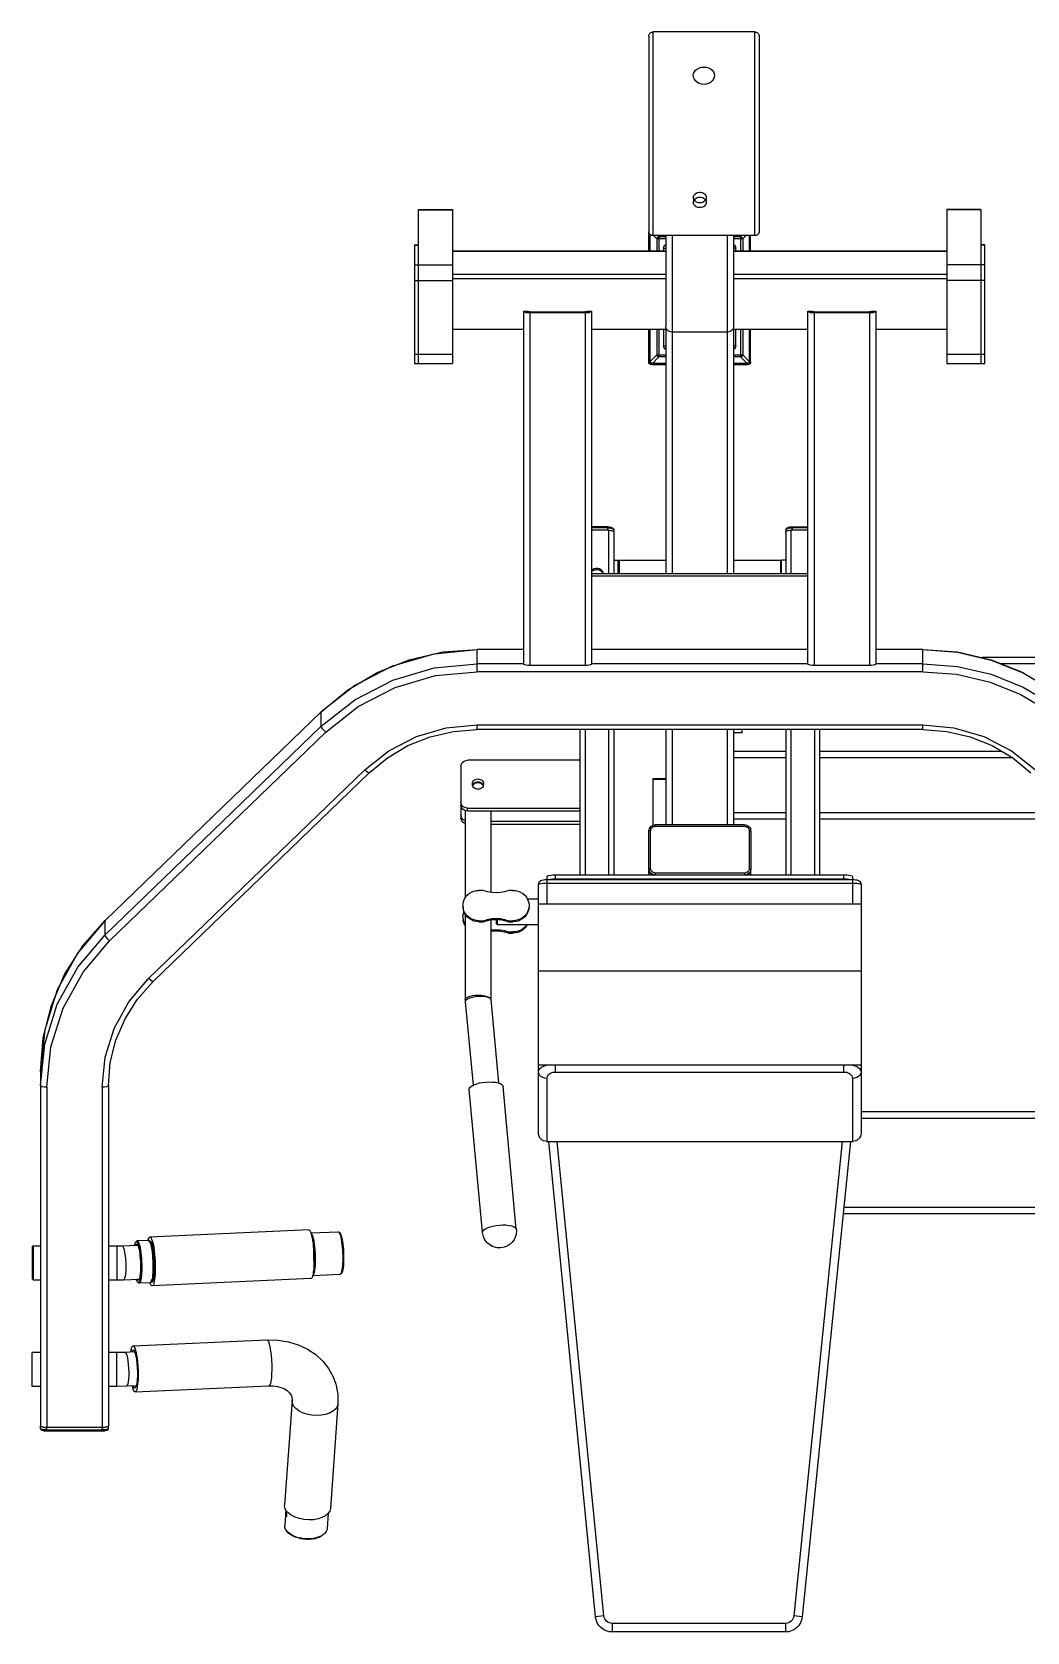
# Model space of a CAD drawing. Header units: millimetres. Extents: x 24547 to 62889, y 34568 to 56011.
# Drawn here: x 37064 to 37800, y 47077 to 48261 of the extents above; entities that cross this region are included whole.
import ezdxf

# ---------------------------------------------------------------- set-up
doc = ezdxf.new("R2010")
doc.units = ezdxf.units.MM
doc.linetypes.add('PEN_TYPE_1', pattern=[0])
doc.linetypes.add('PEN_TYPE_9', pattern=[0.1389, 0.0833, -0.0556])

# ---------------------------------------------------------------- blocks, each defined once
blk = doc.blocks.new('gimnasio_04')
at = {"color": 7, "linetype": 'PEN_TYPE_1'}
for points in [[(20.08, 51.92), (20.08, 51.98), (20.1, 52.04), (20.13, 52.09), (20.17, 52.14), (20.21, 52.18), (20.27, 52.21), (20.33, 52.22), (20.39, 52.23)], [(27.92, 52.23), (20.39, 52.23)], [(20.39, 37.17), (20.39, 52.23)], [(27.92, 37.17), (27.92, 52.23)], [(27.92, 52.23), (27.98, 52.22), (28.04, 52.21), (28.1, 52.18), (28.14, 52.14), (28.18, 52.09), (28.21, 52.04), (28.23, 51.98), (28.24, 51.92)], [(20.08, 51.91), (20.08, 37.48)], [(28.24, 51.91), (28.24, 37.48)], [(23.37, 49.02), (23.39, 49.16), (23.45, 49.29), (23.54, 49.41), (23.67, 49.51), (23.82, 49.58), (23.98, 49.62), (24.16, 49.64)], [(24.16, 48.35), (23.98, 48.37), (23.81, 48.42), (23.67, 48.5), (23.54, 48.61), (23.45, 48.74), (23.39, 48.88), (23.37, 49.02)], [(24.16, 49.64), (24.33, 49.62), (24.5, 49.58), (24.65, 49.51), (24.77, 49.41), (24.86, 49.29), (24.92, 49.16), (24.94, 49.02)], [(24.94, 49.02), (24.92, 48.88), (24.86, 48.74), (24.77, 48.61), (24.65, 48.5), (24.5, 48.42), (24.33, 48.37), (24.16, 48.35)], [(3.05, 27.7), (3.05, 39.1)], [(3.05, 39.1), (5.56, 39.1)], [(3.05, 39.07), (5.56, 39.07)], [(5.56, 39.1), (5.56, 27.7)], [(44.63, 39.1), (42.12, 39.1)], [(42.12, 39.1), (42.12, 27.7)], [(44.63, 39.07), (42.12, 39.07)], [(44.63, 39.1), (44.63, 27.7)], [(20.39, 37.17), (20.33, 37.17), (20.27, 37.19), (20.21, 37.22), (20.17, 37.26), (20.13, 37.31), (20.1, 37.36), (20.08, 37.42), (20.08, 37.48)], [(20.08, 37.43), (20.08, 37.44), (20.08, 37.45)], [(20.08, 36.01), (20.08, 37.43)], [(20.16, 37.26), (20.16, 36.01)], [(20.19, 36.01), (20.19, 37.24)], [(27.92, 37.17), (20.39, 37.17)], [(20.67, 36.92), (20.42, 37.17)], [(20.67, 36.92), (20.67, 36.94), (20.68, 36.96), (20.69, 36.98), (20.7, 37), (20.71, 37.02), (20.73, 37.03), (20.75, 37.04), (20.77, 37.05), (20.79, 37.06), (20.81, 37.07)], [(20.67, 36.92), (20.67, 36.01)], [(21.33, 36.92), (20.67, 36.92)], [(20.81, 37.07), (20.71, 37.17)], [(20.81, 37.07), (20.81, 36.01)], [(21.33, 37.07), (20.81, 37.07)], [(21.33, 37.17), (21.33, 30.43)], [(21.8, 37.17), (21.8, 12.15)], [(25.88, 37.17), (25.88, 12.15)], [(26.35, 37.17), (26.35, 30.43)], [(26.87, 37.07), (26.35, 37.07)], [(27.02, 36.92), (26.35, 36.92)], [(26.97, 37.17), (26.87, 37.07)], [(26.87, 37.07), (26.87, 36.01)], [(26.87, 37.07), (26.91, 37.05), (26.95, 37.03), (26.98, 37), (27.01, 36.96), (27.02, 36.92)], [(27.27, 37.17), (27.02, 36.92)], [(27.02, 36.92), (27.02, 36.01)], [(27.5, 37.17), (27.5, 36.01)], [(27.52, 37.17), (27.52, 36.01)], [(27.61, 36.01), (27.61, 37.17)], [(28.24, 37.48), (28.23, 37.42), (28.21, 37.36), (28.18, 37.31), (28.14, 37.26), (28.1, 37.22), (28.04, 37.19), (27.98, 37.17), (27.92, 37.17)], [(2.75, 36.5), (2.75, 27.7)], [(2.75, 36.5), (3.05, 36.5)], [(2.75, 36.47), (3.05, 36.47)], [(21.33, 36.01), (5.56, 36.01)], [(21.33, 35.99), (5.56, 35.99)], [(21.17, 36.24), (21.18, 36.33), (21.22, 36.4), (21.27, 36.46), (21.33, 36.51)], [(21.17, 36.24), (21.17, 36.01)], [(21.17, 36.24), (21.33, 36.24)], [(21.33, 36.52), (21.33, 36.51)], [(26.35, 36.51), (26.42, 36.46), (26.47, 36.4), (26.5, 36.33), (26.51, 36.24)], [(26.51, 36.24), (26.35, 36.24)], [(42.12, 36.01), (26.35, 36.01)], [(42.12, 35.99), (26.35, 35.99)], [(26.51, 36.01), (26.51, 36.24)], [(44.93, 36.5), (44.63, 36.5)], [(44.93, 36.47), (44.63, 36.47)], [(44.93, 27.7), (44.93, 36.5)], [(2.75, 35.01), (5.56, 35.01)], [(44.93, 35.01), (42.12, 35.01)], [(2.75, 33.85), (5.56, 33.85)], [(21.33, 34.29), (5.56, 34.29)], [(21.33, 33.98), (5.56, 33.98)], [(42.12, 34.29), (26.35, 34.29)], [(42.12, 33.98), (26.35, 33.98)], [(44.93, 33.85), (42.12, 33.85)], [(10.82, 31.59), (10.82, 5.5)], [(10.82, 31.59), (11.12, 31.59)], [(11.12, 31.46), (11.01, 31.47), (10.91, 31.5), (10.84, 31.53), (10.82, 31.57)], [(11.12, 31.59), (11.12, 31.57)], [(11.29, 31.53), (11.2, 31.53), (11.14, 31.55), (11.12, 31.57)], [(11.29, 31.45), (11.12, 31.46)], [(11.29, 31.53), (15.37, 31.53)], [(11.29, 31.45), (11.29, 5.38)], [(15.37, 31.45), (11.29, 31.45)], [(15.54, 31.57), (15.51, 31.55), (15.45, 31.53), (15.37, 31.53)], [(15.54, 31.46), (15.37, 31.45)], [(15.37, 31.45), (15.37, 5.38)], [(15.54, 31.57), (15.54, 31.59)], [(15.54, 31.59), (15.84, 31.59)], [(15.84, 31.57), (15.82, 31.53), (15.75, 31.5), (15.64, 31.47), (15.54, 31.46)], [(15.84, 31.59), (15.84, 5.5)], [(31.84, 31.59), (32.15, 31.59)], [(31.84, 5.5), (31.84, 31.59)], [(32.15, 31.46), (32.04, 31.47), (31.93, 31.5), (31.87, 31.53), (31.84, 31.57)], [(32.15, 31.59), (32.15, 31.57)], [(32.31, 31.53), (32.23, 31.53), (32.17, 31.55), (32.15, 31.57)], [(32.31, 31.45), (32.15, 31.46)], [(32.31, 31.53), (36.4, 31.53)], [(36.4, 31.45), (32.31, 31.45)], [(32.31, 31.45), (32.31, 5.38)], [(36.56, 31.57), (36.54, 31.55), (36.48, 31.53), (36.4, 31.53)], [(36.56, 31.46), (36.4, 31.45)], [(36.4, 31.45), (36.4, 5.38)], [(36.56, 31.59), (36.87, 31.59)], [(36.56, 31.57), (36.56, 31.59)], [(36.87, 31.57), (36.84, 31.53), (36.78, 31.5), (36.67, 31.47), (36.56, 31.46)], [(36.87, 31.59), (36.87, 5.5)], [(10.82, 30.22), (5.56, 30.22)], [(21.41, 30.22), (15.84, 30.22)], [(20.08, 27.84), (20.08, 30.22)], [(20.16, 30.22), (20.16, 27.84)], [(20.19, 27.87), (20.19, 30.22)], [(20.67, 30.22), (20.67, 28.35)], [(20.81, 30.22), (20.81, 28.2)], [(21.17, 30.22), (21.17, 29.03)], [(21.8, 30.04), (21.7, 30.05), (21.6, 30.08), (21.51, 30.13), (21.43, 30.19), (21.38, 30.26), (21.34, 30.34), (21.33, 30.43)], [(21.33, 30.22), (21.33, 12.15)], [(25.88, 30.04), (21.8, 30.04)], [(26.35, 30.43), (26.34, 30.34), (26.31, 30.26), (26.25, 30.19), (26.18, 30.13), (26.09, 30.08), (25.99, 30.05), (25.88, 30.04)], [(31.84, 30.22), (26.27, 30.22)], [(26.35, 30.22), (26.35, 12.15)], [(26.51, 29.03), (26.51, 30.22)], [(26.87, 30.22), (26.87, 28.2)], [(27.02, 30.22), (27.02, 28.35)], [(27.5, 30.22), (27.5, 27.87)], [(27.52, 30.22), (27.52, 27.84)], [(27.61, 27.84), (27.61, 30.22)], [(42.12, 30.22), (36.87, 30.22)], [(21.17, 29.03), (21.33, 29.03)], [(21.33, 28.75), (21.27, 28.8), (21.22, 28.87), (21.18, 28.94), (21.17, 29.03)], [(26.51, 29.03), (26.35, 29.03)], [(26.51, 29.03), (26.5, 28.94), (26.47, 28.87), (26.42, 28.8), (26.35, 28.75)], [(2.75, 28.4), (5.56, 28.4)], [(2.75, 27.7), (5.56, 27.7)], [(20.08, 27.84), (20.16, 27.84)], [(20.3, 27.61), (20.21, 27.63), (20.14, 27.68), (20.09, 27.75), (20.08, 27.84)], [(20.3, 27.7), (20.25, 27.71), (20.2, 27.74), (20.17, 27.79), (20.16, 27.84)], [(20.67, 28.35), (20.19, 27.87)], [(20.19, 27.87), (20.2, 27.83)], [(20.34, 27.72), (20.29, 27.73), (20.25, 27.75), (20.22, 27.79), (20.2, 27.83)], [(20.3, 27.61), (20.3, 27.7)], [(21.33, 27.7), (20.3, 27.7)], [(21.33, 27.61), (20.3, 27.61)], [(20.81, 28.2), (20.34, 27.72)], [(20.34, 27.72), (21.33, 27.72)], [(20.81, 28.2), (20.77, 28.21), (20.73, 28.24), (20.7, 28.27), (20.68, 28.31), (20.67, 28.35)], [(20.67, 28.35), (21.33, 28.35)], [(21.33, 28.2), (20.81, 28.2)], [(26.35, 28.35), (27.02, 28.35)], [(26.87, 28.2), (26.35, 28.2)], [(26.35, 27.72), (27.35, 27.72)], [(27.38, 27.7), (26.35, 27.7)], [(27.38, 27.61), (26.35, 27.61)], [(27.02, 28.35), (27.01, 28.33), (27.01, 28.31), (27, 28.29), (26.98, 28.27), (26.97, 28.25), (26.95, 28.24), (26.93, 28.22), (26.91, 28.21), (26.89, 28.21), (26.87, 28.2)], [(27.35, 27.72), (26.87, 28.2)], [(27.5, 27.87), (27.02, 28.35)], [(27.5, 27.87), (27.49, 27.83), (27.47, 27.79), (27.44, 27.75), (27.39, 27.73), (27.35, 27.72)], [(27.61, 27.84), (27.59, 27.75), (27.54, 27.68), (27.47, 27.63), (27.38, 27.61)], [(27.52, 27.84), (27.51, 27.79), (27.48, 27.74), (27.44, 27.71), (27.38, 27.7)], [(27.38, 27.61), (27.38, 27.7)], [(27.52, 27.84), (27.61, 27.84)], [(42.12, 28.4), (44.93, 28.4)], [(42.12, 27.7), (44.93, 27.7)], [(15.84, 15.65), (17.02, 15.65)], [(17.02, 15.56), (15.84, 15.56)], [(17.1, 15.39), (15.84, 15.39)], [(17.02, 15.65), (17.1, 15.64), (17.18, 15.63), (17.26, 15.62), (17.33, 15.59), (17.39, 15.56), (17.43, 15.53), (17.46, 15.49), (17.48, 15.45), (17.49, 15.4)], [(17.02, 15.65), (17.02, 15.39)], [(17.02, 15.56), (17.11, 15.56), (17.2, 15.55), (17.28, 15.54), (17.35, 15.52), (17.41, 15.49), (17.45, 15.46), (17.48, 15.43), (17.49, 15.4)], [(17.1, 15.38), (17.02, 15.39)], [(17.1, 15.39), (17.1, 12.15)], [(17.1, 15.39), (17.18, 15.38), (17.26, 15.37), (17.34, 15.36), (17.4, 15.34), (17.45, 15.31), (17.48, 15.28), (17.49, 15.25)], [(17.49, 15.4), (17.49, 15.25)], [(30.2, 15.25), (30.21, 15.28), (30.24, 15.31), (30.28, 15.34), (30.35, 15.36), (30.42, 15.37), (30.5, 15.38), (30.59, 15.39)], [(30.21, 15.4), (30.22, 15.44), (30.24, 15.49), (30.27, 15.52), (30.31, 15.56), (30.36, 15.59), (30.43, 15.61), (30.51, 15.63), (30.6, 15.64), (30.68, 15.64)], [(30.21, 15.4), (30.22, 15.43), (30.25, 15.46), (30.29, 15.49), (30.35, 15.51), (30.42, 15.53), (30.5, 15.55), (30.59, 15.56), (30.68, 15.56)], [(30.21, 15.4), (30.21, 15.29)], [(30.59, 15.39), (30.59, 12.15)], [(31.84, 15.39), (30.59, 15.39)], [(30.68, 15.64), (30.68, 15.39)], [(30.68, 15.64), (31.84, 15.64)], [(31.84, 15.56), (30.68, 15.56)], [(17.49, 15.25), (17.49, 12.15)], [(30.2, 15.25), (30.2, 12.15)], [(17.49, 13.17), (17.8, 13.17)], [(17.8, 13.17), (17.8, 12.15)], [(17.8, 13.09), (17.88, 13.17)], [(17.88, 13.17), (17.88, 12.15)], [(17.88, 13.17), (21.33, 13.17)], [(26.35, 13.17), (29.81, 13.17)], [(29.81, 13.17), (29.81, 12.15)], [(29.81, 13.17), (29.88, 13.09)], [(29.88, 12.15), (29.88, 13.17)], [(30.2, 13.17), (29.88, 13.17)], [(15.84, 12.39), (15.92, 12.48), (16.04, 12.54), (16.17, 12.58), (16.3, 12.58), (16.43, 12.54), (16.54, 12.48), (16.63, 12.38), (16.68, 12.27), (16.7, 12.15)], [(15.84, 12.28), (15.92, 12.37), (16.04, 12.44), (16.17, 12.48), (16.3, 12.48), (16.43, 12.44), (16.54, 12.37), (16.63, 12.28), (16.68, 12.16), (16.69, 12.15)], [(31.84, 12.15), (15.84, 12.15)], [(31.84, 11.98), (15.84, 11.98)], [(-4.14, 1.96), (-2.19, 3.56), (-0.01, 4.86), (2.35, 5.8), (4.84, 6.38), (7.39, 6.57)], [(1.15, 5.36), (4.21, 6.25), (7.39, 6.56)], [(7.39, 4.92), (7.39, 6.57)], [(10.82, 6.57), (7.39, 6.57)], [(10.82, 6.56), (7.39, 6.56)], [(31.84, 6.57), (15.84, 6.57)], [(31.84, 6.56), (15.84, 6.56)], [(40.35, 6.57), (36.87, 6.57)], [(40.35, 6.56), (36.87, 6.56)], [(40.35, 4.92), (40.35, 6.57)], [(40.35, 6.57), (42.9, 6.38), (45.39, 5.8), (47.75, 4.86)], [(40.35, 6.56), (42.9, 6.36), (45.39, 5.78), (47.75, 4.84), (49.94, 3.55)], [(96.34, 5.96), (44.71, 5.96)], [(-4.15, 0.88), (-1.67, 2.85), (1.15, 4.3), (4.21, 5.2), (7.39, 5.5)], [(-3.81, 0.44), (-1.41, 2.34), (1.33, 3.76), (4.3, 4.63), (7.39, 4.92)], [(1.15, 5.36), (-1.67, 3.9)], [(10.82, 5.5), (7.39, 5.5)], [(40.35, 4.92), (7.39, 4.92)], [(11.29, 5.38), (11.14, 5.38), (11.01, 5.4), (10.91, 5.43), (10.84, 5.46), (10.82, 5.5)], [(15.37, 5.38), (11.29, 5.38)], [(15.84, 5.5), (15.82, 5.46), (15.75, 5.43), (15.64, 5.4), (15.51, 5.38), (15.37, 5.38)], [(31.84, 5.5), (15.84, 5.5)], [(32.31, 5.38), (32.17, 5.38), (32.04, 5.4), (31.93, 5.43), (31.87, 5.46), (31.84, 5.5)], [(36.4, 5.38), (32.31, 5.38)], [(36.87, 5.5), (36.84, 5.46), (36.78, 5.43), (36.67, 5.4), (36.54, 5.38), (36.4, 5.38)], [(40.35, 5.5), (36.87, 5.5)], [(40.35, 5.5), (42.9, 5.31), (45.39, 4.73), (47.75, 3.78), (49.94, 2.49), (51.89, 0.88)], [(40.35, 4.92), (42.82, 4.74), (45.24, 4.18), (47.54, 3.26), (49.66, 2), (51.55, 0.44)], [(96.34, 5.49), (46.17, 5.49)], [(-1.67, 3.9), (-4.15, 1.94)], [(-4.14, 1.96), (-20.12, -13.49)], [(-4.15, 1.94), (-4.14, 1.96)], [(-4.15, 0.88), (-4.15, 1.94)], [(-4.15, 0.88), (-20.12, -14.55)], [(-3.81, 0.44), (-19.79, -14.99)], [(-3.81, 0.44), (-3.94, 0.57), (-4.05, 0.7), (-4.12, 0.81), (-4.15, 0.88)], [(-0.93, -2.34), (0.85, -0.93), (2.89, 0.12), (5.1, 0.77), (7.39, 0.99)], [(-0.6, -2.56), (0.75, -1.45), (2.26, -0.55), (3.9, 0.1), (5.63, 0.5), (7.39, 0.64)], [(7.39, 0.64), (7.39, 0.99)], [(7.39, 0.99), (40.35, 0.99)], [(40.35, 0.64), (7.39, 0.64)], [(14.98, 0.64), (14.98, -10.11)], [(15.37, 0.64), (15.37, -10.11)], [(17.1, 0.64), (17.1, -10.11)], [(17.49, 0.64), (17.49, -10.11)], [(21.33, 0.64), (21.33, -6.41)], [(21.8, 0.64), (21.8, -6.41)], [(25.88, 0.64), (25.88, -6.41)], [(26.35, 0.64), (26.35, -6.41)], [(26.98, 0.4), (26.35, 0.4)], [(26.98, 0.4), (26.98, 0.64)], [(30.2, 0.64), (30.2, -10.11)], [(30.59, 0.64), (30.59, -10.11)], [(32.32, 0.64), (32.32, -10.11)], [(32.71, 0.64), (32.71, -10.11)], [(40.35, 0.64), (40.35, 0.99)], [(40.35, 0.99), (42.64, 0.77), (44.85, 0.12), (46.89, -0.93), (48.67, -2.34)], [(40.35, 0.64), (42.11, 0.5), (43.84, 0.1), (45.48, -0.55), (46.99, -1.45), (48.34, -2.56)], [(26.35, -0.95), (30.2, -0.95)], [(32.71, -0.95), (46.14, -0.95)], [(-0.93, -2.34), (-16.91, -17.78)], [(-0.6, -2.56), (-0.62, -2.57), (-0.69, -2.54), (-0.8, -2.46), (-0.93, -2.34)], [(6.19, -2.07), (6.2, -1.96), (6.25, -1.85), (6.33, -1.76), (6.42, -1.69), (6.54, -1.64), (6.66, -1.63)], [(6.19, -2.07), (6.19, -5.9)], [(14.98, -1.63), (6.66, -1.63)], [(26.35, -1.42), (30.2, -1.42)], [(32.71, -1.42), (46.94, -1.42)], [(-0.6, -2.56), (-16.58, -17.99)], [(7.03, -3.4), (7.04, -3.31), (7.07, -3.23), (7.12, -3.16), (7.19, -3.09), (7.27, -3.05), (7.35, -3.02), (7.45, -3.01), (7.54, -3.02), (7.62, -3.05), (7.7, -3.09), (7.77, -3.16), (7.82, -3.23), (7.85, -3.31), (7.86, -3.4)], [(7.05, -3.5), (7.03, -3.4)], [(7.05, -3.5), (7.07, -3.44), (7.12, -3.37), (7.19, -3.31), (7.27, -3.26), (7.35, -3.23), (7.45, -3.22), (7.54, -3.23), (7.62, -3.26), (7.7, -3.31), (7.77, -3.37), (7.82, -3.44), (7.84, -3.5)], [(7.84, -3.5), (7.82, -3.56), (7.77, -3.64), (7.7, -3.7), (7.62, -3.74), (7.54, -3.77), (7.45, -3.78), (7.35, -3.77), (7.27, -3.74), (7.19, -3.7), (7.12, -3.64), (7.07, -3.56), (7.05, -3.5)], [(7.07, -3.55), (7.11, -3.46), (7.2, -3.36), (7.32, -3.3), (7.45, -3.28), (7.57, -3.3), (7.69, -3.36), (7.78, -3.46), (7.82, -3.55)], [(7.86, -3.4), (7.84, -3.5)], [(20.39, -6.44), (20.39, -2.98)], [(20.39, -2.98), (21.33, -2.98)], [(20.39, -3.03), (21.33, -3.03)], [(6.66, -5.17), (6.54, -5.15), (6.42, -5.11), (6.33, -5.04), (6.25, -4.94), (6.2, -4.84), (6.19, -4.72)], [(6.66, -5.38), (6.54, -5.37), (6.42, -5.32), (6.33, -5.25), (6.25, -5.16), (6.2, -5.05), (6.19, -4.94)], [(6.5, -6.1), (6.42, -6.07), (6.33, -6), (6.25, -5.91), (6.2, -5.8), (6.19, -5.69)], [(6.5, -6.32), (6.42, -6.29), (6.33, -6.22), (6.25, -6.12), (6.2, -6.02), (6.19, -5.9)], [(6.5, -5.35), (6.5, -11.8)], [(6.66, -5.38), (6.66, -5.17)], [(6.66, -5.17), (14.98, -5.17)], [(6.66, -5.38), (14.98, -5.38)], [(8.39, -5.38), (8.39, -11.4)], [(26.35, -5.49), (30.2, -5.49)], [(32.71, -5.49), (51.38, -5.49)], [(8.39, -6.13), (14.98, -6.13)], [(8.39, -6.35), (14.98, -6.35)], [(20.08, -6.92), (20.09, -6.81)], [(20.08, -10.11), (20.08, -6.92)], [(20.09, -6.87), (20.1, -6.78), (20.12, -6.69), (20.17, -6.61), (20.23, -6.54), (20.3, -6.48), (20.38, -6.44), (20.47, -6.41), (20.56, -6.41)], [(20.09, -6.81), (20.1, -6.79)], [(20.21, -6.85), (20.09, -6.87)], [(20.09, -6.9), (20.09, -6.87)], [(20.21, -6.85), (20.22, -6.78), (20.24, -6.72), (20.27, -6.66), (20.32, -6.61), (20.37, -6.57), (20.43, -6.54)], [(20.21, -9.63), (20.21, -6.85)], [(20.43, -6.54), (20.49, -6.52), (20.56, -6.51)], [(20.56, -6.51), (20.56, -6.41)], [(27.15, -6.41), (20.56, -6.41)], [(20.56, -6.51), (27.15, -6.51)], [(26.35, -5.97), (30.2, -5.97)], [(27.15, -6.51), (27.15, -6.41)], [(27.15, -6.41), (27.24, -6.41), (27.33, -6.44), (27.41, -6.48), (27.48, -6.54), (27.54, -6.61), (27.59, -6.69), (27.61, -6.78), (27.62, -6.87)], [(27.15, -6.51), (27.22, -6.52), (27.28, -6.54), (27.34, -6.57), (27.39, -6.61), (27.44, -6.66), (27.47, -6.72), (27.49, -6.78), (27.5, -6.85)], [(27.5, -6.85), (27.5, -9.63)], [(27.5, -6.85), (27.62, -6.87)], [(27.62, -6.87), (27.62, -9.69)], [(32.71, -5.97), (51.86, -5.97)], [(11.92, -10.82), (11.94, -10.71), (12, -10.6), (12.09, -10.53), (12.18, -10.5), (12.28, -10.47), (12.4, -10.46), (12.54, -10.45)], [(12.54, -10.22), (12.58, -10.18), (12.66, -10.15), (12.8, -10.13), (12.98, -10.11), (13.17, -10.11)], [(12.54, -10.22), (12.54, -12.26)], [(12.54, -10.45), (35.14, -10.45)], [(12.65, -10.45), (12.66, -10.45), (12.8, -10.42), (12.98, -10.41), (13.17, -10.4)], [(13.17, -10.4), (13.17, -10.11)], [(13.17, -10.11), (34.51, -10.11)], [(13.17, -10.4), (34.51, -10.4)], [(20.33, -10.11), (20.25, -10.06), (20.18, -9.99), (20.12, -9.9), (20.09, -9.8), (20.08, -9.7)], [(20.21, -9.63), (20.09, -9.65)], [(20.47, -10.11), (20.38, -10.08), (20.3, -10.04), (20.23, -9.98), (20.17, -9.91), (20.12, -9.83), (20.1, -9.74), (20.09, -9.65)], [(20.36, -10.11), (20.36, -10.1), (20.27, -10.05), (20.19, -9.98), (20.14, -9.89), (20.1, -9.79)], [(20.56, -9.97), (20.49, -9.96), (20.43, -9.94), (20.37, -9.91), (20.32, -9.87), (20.27, -9.82), (20.24, -9.76), (20.22, -9.7), (20.21, -9.63)], [(20.56, -9.97), (20.56, -10.11)], [(27.15, -9.97), (20.56, -9.97)], [(27.5, -9.63), (27.49, -9.7), (27.47, -9.76), (27.44, -9.82), (27.39, -9.87), (27.34, -9.91), (27.28, -9.94), (27.22, -9.96), (27.15, -9.97)], [(27.15, -9.97), (27.15, -10.11)], [(27.61, -9.74), (27.59, -9.83), (27.54, -9.91), (27.48, -9.98), (27.41, -10.04), (27.33, -10.08), (27.24, -10.11)], [(27.61, -9.79), (27.57, -9.89), (27.52, -9.98), (27.44, -10.05), (27.35, -10.1), (27.34, -10.11)], [(27.44, -10.05), (27.35, -10.11)], [(27.5, -9.63), (27.62, -9.65)], [(27.62, -9.65), (27.61, -9.74)], [(27.62, -9.7), (27.61, -9.79)], [(27.61, -9.79), (27.61, -10.11)], [(34.51, -10.4), (34.51, -10.11)], [(34.51, -10.11), (34.71, -10.11), (34.88, -10.13), (35.02, -10.15), (35.11, -10.18), (35.14, -10.22)], [(34.51, -10.4), (34.71, -10.41), (34.88, -10.42), (35.02, -10.45), (35.03, -10.45)], [(35.14, -10.22), (35.14, -12.26)], [(35.14, -10.45), (35.27, -10.46), (35.37, -10.47), (35.46, -10.48), (35.53, -10.5), (35.59, -10.53), (35.66, -10.58), (35.71, -10.64), (35.75, -10.72), (35.77, -10.82)], [(6.33, -12.38), (6.34, -12.28), (6.37, -12.1), (6.43, -11.93), (6.53, -11.76), (6.65, -11.62), (6.79, -11.49), (6.96, -11.39), (7.14, -11.32), (7.33, -11.27), (7.52, -11.26)], [(7.84, -11.26), (7.52, -11.26)], [(9.72, -11.26), (9.41, -11.35), (9.1, -11.41), (8.78, -11.43), (8.46, -11.41), (8.14, -11.35), (7.84, -11.26)], [(10.03, -11.26), (9.72, -11.26)], [(10.03, -11.26), (10.23, -11.27), (10.42, -11.32), (10.6, -11.39), (10.77, -11.49), (10.91, -11.62), (11.03, -11.76), (11.12, -11.93), (11.19, -12.1), (11.22, -12.28), (11.22, -12.38)], [(11.92, -10.82), (11.94, -10.79), (12, -10.77), (12.1, -10.75), (12.23, -10.73), (12.38, -10.72), (12.54, -10.71)], [(11.92, -29.19), (11.92, -10.82)], [(12.54, -10.71), (35.14, -10.71)], [(35.14, -10.71), (35.3, -10.72), (35.45, -10.73), (35.58, -10.75), (35.68, -10.77), (35.75, -10.79), (35.77, -10.82)], [(35.77, -10.82), (35.77, -29.19)], [(6.33, -12.38), (6.34, -12.55)], [(6.33, -13.21), (6.35, -13.04), (6.39, -12.86), (6.41, -12.83)], [(7.52, -13.5), (7.33, -13.48), (7.14, -13.44), (6.96, -13.36), (6.79, -13.26), (6.65, -13.13), (6.53, -12.99), (6.43, -12.83), (6.37, -12.65), (6.34, -12.47)], [(7.52, -13.58), (7.33, -13.56), (7.14, -13.52), (6.96, -13.44), (6.79, -13.34), (6.65, -13.22), (6.53, -13.07), (6.43, -12.91), (6.37, -12.73), (6.34, -12.55)], [(11.22, -12.38), (11.22, -12.55), (11.19, -12.73), (11.12, -12.91), (11.03, -13.07), (10.91, -13.22), (10.77, -13.34), (10.6, -13.44), (10.42, -13.52), (10.23, -13.56), (10.03, -13.58)], [(11.22, -12.47), (11.19, -12.65), (11.12, -12.83), (11.03, -12.99), (10.91, -13.13), (10.77, -13.26), (10.6, -13.36), (10.42, -13.44), (10.23, -13.48), (10.03, -13.5)], [(11.1, -11.89), (11.92, -11.89)], [(11.92, -12.26), (35.77, -12.26)], [(-24.9, -24.64), (-24.7, -22.17), (-24.1, -19.76), (-23.12, -17.47), (-21.78, -15.36), (-20.12, -13.48)], [(-20.12, -13.49), (-22.15, -15.88)], [(-20.12, -13.49), (-20.12, -13.48)], [(-20.12, -14.55), (-20.12, -13.49)], [(6.33, -13.21), (6.35, -13.47)], [(6.5, -13.78), (6.46, -13.72), (6.39, -13.56), (6.35, -13.39)], [(6.46, -13.8), (6.39, -13.64), (6.35, -13.47)], [(6.46, -13.8), (6.5, -13.86)], [(6.5, -13.03), (6.5, -19.32)], [(7.52, -13.5), (7.52, -13.58)], [(7.52, -13.5), (7.84, -13.5)], [(7.52, -13.58), (7.84, -13.58)], [(7.84, -13.5), (8.14, -13.4), (8.46, -13.34), (8.78, -13.32), (9.1, -13.34), (9.41, -13.4), (9.72, -13.5)], [(7.84, -13.58), (8.14, -13.48), (8.46, -13.42), (8.78, -13.4), (9.1, -13.42), (9.41, -13.48), (9.72, -13.58)], [(7.84, -13.5), (7.84, -13.58)], [(8.39, -13.44), (8.39, -19.31)], [(8.39, -14.19), (8.46, -14.18), (8.78, -14.16), (9.1, -14.18), (9.41, -14.23), (9.72, -14.33)], [(8.78, -13.4), (8.78, -13.7)], [(8.78, -13.7), (8.86, -13.78)], [(8.86, -13.41), (8.86, -13.78)], [(8.86, -13.78), (11.92, -13.78)], [(9.72, -13.5), (9.72, -13.58)], [(9.72, -13.5), (10.03, -13.5)], [(9.72, -13.58), (10.03, -13.58)], [(10.03, -13.5), (10.03, -13.58)], [(11.06, -13.78), (11, -13.87), (10.88, -14), (10.73, -14.12), (10.57, -14.21), (10.4, -14.28), (10.22, -14.32), (10.03, -14.33)], [(11.11, -13.78), (11.09, -13.8), (11, -13.95), (10.88, -14.08), (10.73, -14.2), (10.57, -14.29), (10.4, -14.36), (10.22, -14.4), (10.03, -14.41)], [(-24.9, -25.69), (-24.59, -22.62), (-23.66, -19.66), (-22.15, -16.94), (-20.12, -14.55)], [(-24.43, -25.82), (-24.13, -22.83), (-23.22, -19.96), (-21.76, -17.31), (-19.79, -14.99)], [(-19.79, -14.99), (-19.92, -14.86), (-20.03, -14.73), (-20.1, -14.62), (-20.12, -14.55)], [(8.39, -14.27), (8.46, -14.26), (8.78, -14.24), (9.1, -14.26), (9.41, -14.32), (9.72, -14.41)], [(9.72, -14.33), (9.72, -14.41)], [(9.72, -14.33), (10.03, -14.33)], [(9.72, -14.41), (10.03, -14.41)], [(10.03, -14.41), (10.03, -14.33)], [(-22.15, -15.88), (-23.66, -18.61)], [(11.92, -17.2), (35.77, -17.2)], [(-23.66, -18.61), (-24.59, -21.56)], [(-20.35, -25.82), (-20.13, -23.6), (-19.46, -21.47), (-18.37, -19.5), (-16.91, -17.78)], [(-19.88, -25.69), (-19.74, -23.99), (-19.33, -22.33), (-18.65, -20.75), (-17.73, -19.29), (-16.58, -17.99)], [(-16.58, -17.99), (-16.6, -18), (-16.67, -17.97), (-16.78, -17.89), (-16.91, -17.78)], [(6.5, -19.32), (6.53, -19.25), (6.6, -19.18), (6.71, -19.12), (6.86, -19.07), (7.04, -19.03), (7.24, -19.01), (7.45, -19), (7.65, -19.01), (7.85, -19.03), (8.03, -19.07), (8.18, -19.12), (8.29, -19.18), (8.36, -19.25), (8.38, -19.31)], [(6.5, -19.32), (6.51, -19.43)], [(6.53, -19.4), (6.51, -19.48)], [(6.51, -19.43), (6.51, -19.49)], [(6.51, -19.49), (7.09, -25.67)], [(6.6, -19.33), (6.53, -19.4)], [(6.6, -19.33), (6.71, -19.26), (6.86, -19.2), (7.04, -19.14), (7.24, -19.1), (7.45, -19.08), (7.66, -19.07), (7.86, -19.08), (8.03, -19.1), (8.18, -19.14), (8.29, -19.19), (8.36, -19.25)], [(8.39, -19.31), (8.36, -19.25)], [(8.39, -19.32), (8.96, -25.49)], [(-24.59, -21.56), (-24.9, -24.64)], [(-24.9, -24.64), (-24.9, -50.85)], [(11.92, -24.67), (11.95, -24.54), (12.03, -24.43), (12.15, -24.34), (12.3, -24.26), (12.45, -24.21), (12.55, -24.18)], [(35.77, -24.18), (11.92, -24.18)], [(12.54, -25.16), (12.38, -25.14), (12.23, -25.09), (12.1, -25.01), (12, -24.91), (11.94, -24.79), (11.92, -24.67)], [(12.54, -25.16), (12.56, -25.06), (12.6, -24.97), (12.66, -24.89), (12.73, -24.82), (12.81, -24.78), (12.89, -24.74), (12.97, -24.71), (13.04, -24.7), (13.11, -24.69), (13.17, -24.69)], [(13.17, -24.69), (13.17, -24.18)], [(13.17, -24.69), (34.51, -24.69)], [(34.51, -24.69), (34.51, -24.18)], [(34.51, -24.69), (34.57, -24.69), (34.64, -24.7), (34.72, -24.71), (34.79, -24.74), (34.87, -24.78), (34.95, -24.82), (35.02, -24.89), (35.08, -24.97), (35.12, -25.06), (35.14, -25.16)], [(35.13, -24.18), (35.23, -24.21), (35.39, -24.26), (35.53, -24.34), (35.65, -24.43), (35.73, -24.54), (35.77, -24.67)], [(35.77, -24.67), (35.75, -24.79), (35.68, -24.91), (35.58, -25.01), (35.45, -25.09), (35.3, -25.14), (35.14, -25.16)], [(-24.62, -25.81), (-24.77, -25.78), (-24.87, -25.74), (-24.9, -25.69)], [(-24.6, -25.81), (-24.62, -25.81)], [(-24.43, -25.82), (-24.6, -25.81)], [(-24.43, -25.82), (-24.43, -50.98)], [(-20.17, -25.81), (-20.35, -25.82)], [(-20.35, -25.82), (-20.35, -50.98)], [(-19.88, -25.69), (-19.92, -25.74), (-20.02, -25.78), (-20.17, -25.81)], [(-19.88, -25.69), (-19.88, -50.85)], [(6.8, -25.96), (6.82, -25.88), (6.89, -25.79), (7.01, -25.71), (7.17, -25.63), (7.36, -25.56), (7.57, -25.5), (7.81, -25.46), (8.05, -25.43), (8.29, -25.42), (8.53, -25.43), (8.74, -25.45), (8.93, -25.49), (9.09, -25.54), (9.2, -25.6), (9.28, -25.68), (9.3, -25.75)], [(7.78, -36.54), (6.8, -25.98)], [(10.28, -36.32), (9.3, -25.75)], [(12.54, -25.16), (12.54, -29.83)], [(35.14, -25.16), (35.14, -29.83)], [(35.77, -27.62), (67.62, -27.62)], [(35.77, -28.09), (67.62, -28.09)], [(12.54, -29.83), (12.42, -29.81), (12.3, -29.78), (12.19, -29.72), (12.1, -29.64), (12.02, -29.55), (11.97, -29.44), (11.93, -29.32), (11.92, -29.2)], [(35.77, -29.2), (35.75, -29.32), (35.72, -29.44), (35.66, -29.55), (35.58, -29.64), (35.49, -29.72), (35.38, -29.78), (35.27, -29.81), (35.14, -29.83)], [(12.54, -29.83), (35.14, -29.83)], [(16.14, -64.97), (12.68, -29.83)], [(16.76, -64.91), (13.31, -29.83)], [(34.37, -29.83), (30.8, -64.91)], [(35, -29.82), (31.43, -64.97)], [(34.46, -35.15), (67.62, -35.15)], [(34.51, -34.68), (67.62, -34.68)], [(-5.07, -36.36), (-16.82, -36.9)], [(-5.07, -36.36), (-5.03, -36.38), (-4.99, -36.42), (-4.94, -36.51), (-4.9, -36.62), (-4.86, -36.77), (-4.82, -36.95), (-4.78, -37.15), (-4.75, -37.37), (-4.73, -37.61), (-4.7, -37.86)], [(-4.91, -36.59), (-2.9, -36.5)], [(-4.91, -36.6), (-4.88, -36.62), (-4.84, -36.68), (-4.8, -36.77), (-4.76, -36.9), (-4.72, -37.05), (-4.69, -37.22), (-4.66, -37.42), (-4.64, -37.64), (-4.62, -37.86), (-4.6, -38.1), (-4.59, -38.33), (-4.59, -38.56)], [(-2.9, -36.5), (-2.86, -36.5), (-2.82, -36.52), (-2.78, -36.56), (-2.74, -36.61), (-2.71, -36.68), (-2.67, -36.78), (-2.64, -36.91), (-2.6, -37.07), (-2.57, -37.24), (-2.55, -37.42), (-2.53, -37.62), (-2.51, -37.82), (-2.5, -38.03), (-2.49, -38.24), (-2.49, -38.45)], [(-2.9, -36.5), (-2.88, -36.5), (-2.84, -36.53), (-2.81, -36.58), (-2.77, -36.67), (-2.73, -36.78), (-2.7, -36.91), (-2.67, -37.07), (-2.64, -37.24), (-2.61, -37.43), (-2.59, -37.64), (-2.57, -37.85), (-2.56, -38.07), (-2.55, -38.27), (-2.55, -38.47)], [(7.78, -36.54), (7.81, -36.45), (7.88, -36.37), (8, -36.29), (8.15, -36.21), (8.34, -36.14), (8.56, -36.08), (8.79, -36.04), (9.04, -36.01), (9.28, -36), (9.51, -36), (9.73, -36.03), (9.92, -36.06), (10.07, -36.11), (10.19, -36.18), (10.26, -36.25), (10.28, -36.32)], [(10.29, -36.44), (10.27, -36.67), (10.2, -36.89), (10.11, -37.09), (9.96, -37.29), (9.82, -37.42), (9.67, -37.52), (9.52, -37.59), (9.38, -37.64), (9.26, -37.67), (9.14, -37.69), (9.04, -37.69), (8.94, -37.69), (8.84, -37.68), (8.73, -37.66), (8.63, -37.62), (8.52, -37.58), (8.39, -37.52), (8.27, -37.43), (8.16, -37.34), (8.03, -37.19), (7.93, -37.04), (7.85, -36.86), (7.8, -36.66), (7.79, -36.55)], [(10.28, -36.32), (10.29, -36.44)], [(-25.53, -37.63), (-25.45, -37.55)], [(-25.53, -37.63), (-25.53, -39.98)], [(-25.45, -37.55), (-25.45, -40.06)], [(-25.45, -37.55), (-24.9, -37.55)], [(-19.88, -37.55), (-19.25, -37.55)], [(-19.25, -37.55), (-18.87, -37.54)], [(-19.25, -37.55), (-19.25, -40.06)], [(-18.87, -37.54), (-17.72, -37.49)], [(-18.87, -37.54), (-18.87, -37.55), (-18.82, -37.59), (-18.77, -37.69), (-18.72, -37.84), (-18.68, -38.05), (-18.65, -38.29), (-18.62, -38.56), (-18.6, -38.84), (-18.6, -39.12)], [(-17.94, -37.5), (-17.93, -37.47), (-17.9, -37.36), (-17.87, -37.28), (-17.85, -37.26)], [(-17.87, -37.5), (-17.85, -37.46), (-17.82, -37.42), (-17.79, -37.41), (-17.76, -37.43)], [(-17.8, -37.2), (-17.85, -37.26)], [(-17.85, -37.26), (-17.83, -37.24), (-17.8, -37.23), (-17.76, -37.26), (-17.72, -37.31), (-17.68, -37.41), (-17.64, -37.52), (-17.61, -37.67), (-17.57, -37.84), (-17.54, -38.04), (-17.52, -38.24), (-17.5, -38.46), (-17.48, -38.69), (-17.48, -38.91), (-17.47, -39.14)], [(-17.76, -37.18), (-17.8, -37.2)], [(-17.79, -37.49), (-17.75, -37.46)], [(-16.93, -37.14), (-17.76, -37.18)], [(-17.76, -37.18), (-17.73, -37.19), (-17.69, -37.23), (-17.65, -37.3), (-17.61, -37.41), (-17.57, -37.53), (-17.54, -37.69), (-17.51, -37.86), (-17.48, -38.06), (-17.46, -38.26), (-17.44, -38.48), (-17.43, -38.7), (-17.42, -38.93), (-17.41, -39.15)], [(-17.76, -37.43), (-17.74, -37.46)], [(-17.74, -37.46), (-17.72, -37.49), (-17.69, -37.56), (-17.65, -37.67), (-17.62, -37.8), (-17.59, -37.95), (-17.57, -38.12), (-17.55, -38.3), (-17.53, -38.5), (-17.52, -38.69), (-17.51, -38.89), (-17.5, -39.09)], [(-16.95, -37.14), (-16.94, -37.08), (-16.9, -36.99), (-16.86, -36.93), (-16.82, -36.9), (-16.82, -36.9)], [(-16.89, -37.16), (-16.93, -37.14)], [(-16.84, -37.21), (-16.89, -37.16)], [(-16.85, -37.22), (-16.89, -37.16)], [(-16.85, -37.2), (-16.8, -37.17)], [(-16.78, -37.37), (-16.85, -37.22)], [(-16.74, -37.41), (-16.84, -37.21)], [(-16.82, -36.9), (-16.78, -36.91), (-16.73, -36.96), (-16.69, -37.04), (-16.65, -37.16), (-16.6, -37.31), (-16.56, -37.48), (-16.53, -37.69), (-16.5, -37.91), (-16.47, -38.15), (-16.45, -38.4), (-16.43, -38.65), (-16.42, -38.91), (-16.42, -39.16)], [(-16.77, -37.2), (-16.81, -37.25)], [(-16.8, -37.17), (-16.76, -37.19)], [(-16.8, -37.26), (-16.78, -37.26), (-16.73, -37.3), (-16.68, -37.4), (-16.64, -37.55)], [(-16.78, -37.37), (-16.75, -37.5), (-16.71, -37.65), (-16.68, -37.83), (-16.65, -38.02), (-16.63, -38.23), (-16.61, -38.44), (-16.6, -38.66), (-16.59, -38.89), (-16.59, -39.11)], [(-16.75, -37.2), (-16.71, -37.26), (-16.67, -37.35), (-16.64, -37.47), (-16.6, -37.62), (-16.57, -37.79), (-16.54, -37.98), (-16.51, -38.19), (-16.49, -38.41), (-16.48, -38.64), (-16.47, -38.87), (-16.47, -39.09)], [(-16.74, -37.41), (-16.71, -37.48), (-16.68, -37.63), (-16.65, -37.8), (-16.62, -37.99), (-16.59, -38.2), (-16.57, -38.42), (-16.56, -38.64), (-16.55, -38.87), (-16.55, -39.09)], [(-16.74, -37.41), (-16.72, -37.44)], [(-16.72, -37.44), (-16.7, -37.48), (-16.67, -37.56), (-16.64, -37.67), (-16.61, -37.8), (-16.58, -37.95), (-16.56, -38.11), (-16.54, -38.29), (-16.52, -38.48), (-16.51, -38.67), (-16.5, -38.86), (-16.5, -39.04)], [(-16.64, -37.55), (-16.59, -37.75), (-16.56, -37.97), (-16.52, -38.23), (-16.5, -38.51), (-16.49, -38.79), (-16.48, -39.07)], [(-4.84, -36.86), (-4.81, -36.94), (-4.78, -37.09)], [(-4.78, -37.09), (-4.75, -37.26), (-4.72, -37.45), (-4.69, -37.66), (-4.67, -37.88), (-4.66, -38.1), (-4.65, -38.33), (-4.65, -38.55)], [(-4.69, -38.11), (-4.7, -37.86)], [(-16.5, -39.04), (-16.5, -39.22), (-16.51, -39.39), (-16.52, -39.55), (-16.54, -39.69), (-16.56, -39.8), (-16.58, -39.9), (-16.6, -39.95)], [(-4.68, -38.63), (-4.68, -38.87), (-4.69, -39.1), (-4.7, -39.31), (-4.73, -39.5), (-4.75, -39.66), (-4.78, -39.78), (-4.82, -39.88), (-4.86, -39.94), (-4.9, -39.97), (-4.91, -39.97)], [(-4.59, -38.56), (-4.59, -38.78), (-4.6, -38.99), (-4.62, -39.18), (-4.64, -39.35), (-4.66, -39.49), (-4.69, -39.6), (-4.72, -39.67), (-4.76, -39.72), (-4.77, -39.72)], [(-4.65, -38.55), (-4.65, -38.76), (-4.66, -38.97), (-4.67, -39.15), (-4.69, -39.31), (-4.72, -39.44), (-4.72, -39.46)], [(-4.68, -38.32), (-4.69, -38.11)], [(-4.68, -38.5), (-4.68, -38.32)], [(-4.68, -38.63), (-4.68, -38.5)], [(-2.49, -38.45), (-2.49, -38.64), (-2.5, -38.83), (-2.51, -39.01), (-2.53, -39.17), (-2.55, -39.3), (-2.57, -39.41), (-2.6, -39.48), (-2.62, -39.54), (-2.65, -39.58), (-2.69, -39.61), (-2.73, -39.63), (-2.75, -39.64)], [(-2.55, -38.47), (-2.55, -38.66), (-2.56, -38.84), (-2.57, -39.02), (-2.59, -39.18), (-2.61, -39.33), (-2.64, -39.44), (-2.67, -39.53), (-2.7, -39.6), (-2.73, -39.63), (-2.75, -39.64)], [(-25.53, -39.98), (-25.45, -40.06)], [(-25.45, -40.06), (-24.9, -40.06)], [(-19.88, -40.06), (-19.25, -40.06)], [(-19.25, -40.06), (-18.76, -40.05)], [(-18.6, -39.12), (-18.6, -39.38), (-18.62, -39.61), (-18.65, -39.8), (-18.68, -39.94), (-18.72, -40.03), (-18.76, -40.05)], [(-18.76, -40.05), (-17.61, -40)], [(-17.71, -40.25), (-17.72, -40.24), (-17.76, -40.18), (-17.8, -40.09), (-17.82, -40.01)], [(-17.64, -40.06), (-17.65, -40.07), (-17.69, -40.08), (-17.72, -40.06), (-17.76, -40.01), (-17.76, -40.01)], [(-17.47, -39.14), (-17.48, -39.35), (-17.48, -39.55), (-17.5, -39.73), (-17.52, -39.9), (-17.54, -40.03), (-17.57, -40.14), (-17.61, -40.21), (-17.64, -40.26), (-17.68, -40.26), (-17.71, -40.25)], [(-17.63, -40.03), (-17.68, -40)], [(-17.62, -40.03), (-17.64, -40.06)], [(-17.5, -39.09), (-17.51, -39.28), (-17.52, -39.45), (-17.53, -39.62), (-17.55, -39.76), (-17.57, -39.88), (-17.59, -39.97), (-17.62, -40.03)], [(-17.41, -39.15), (-17.42, -39.36), (-17.43, -39.56), (-17.44, -39.74), (-17.46, -39.9), (-17.48, -40.04), (-17.51, -40.15), (-17.54, -40.24), (-17.57, -40.29), (-17.61, -40.31), (-17.62, -40.31)], [(-16.74, -40.25), (-16.71, -40.19)], [(-16.7, -40.2), (-16.74, -40.25)], [(-16.71, -40.19), (-16.66, -40.04)], [(-16.66, -40.23), (-16.71, -40.21)], [(-16.7, -40.2), (-16.62, -39.98)], [(-16.56, -39.95), (-16.59, -40.07), (-16.64, -40.13), (-16.67, -40.14)], [(-16.63, -40.2), (-16.67, -40.16)], [(-16.59, -39.11), (-16.59, -39.32), (-16.6, -39.52), (-16.61, -39.7), (-16.63, -39.86), (-16.65, -40), (-16.66, -40.03)], [(-16.64, -40.22), (-16.66, -40.23)], [(-16.42, -39.16), (-16.42, -39.41), (-16.43, -39.64), (-16.45, -39.84), (-16.47, -40.03), (-16.5, -40.19), (-16.53, -40.32), (-16.56, -40.42), (-16.6, -40.48), (-16.65, -40.5), (-16.65, -40.51)], [(-4.91, -39.97), (-16.65, -40.51)], [(-16.47, -39.09), (-16.47, -39.31), (-16.48, -39.51), (-16.49, -39.7), (-16.51, -39.86), (-16.54, -39.99), (-16.57, -40.1), (-16.6, -40.18), (-16.64, -40.22)], [(-16.55, -39.09), (-16.55, -39.31), (-16.56, -39.51), (-16.57, -39.69), (-16.59, -39.85), (-16.62, -39.98)], [(-16.6, -39.95), (-16.62, -39.98)], [(-16.48, -39.07), (-16.49, -39.34), (-16.5, -39.58), (-16.52, -39.79), (-16.56, -39.95)], [(-4.77, -39.73), (-2.75, -39.64)], [(-17.66, -40.29), (-17.71, -40.25)], [(-17.66, -40.29), (-17.62, -40.31)], [(-16.79, -40.28), (-17.62, -40.31)], [(-16.65, -40.51), (-16.69, -40.49), (-16.73, -40.45), (-16.78, -40.36), (-16.81, -40.28)], [(-16.79, -40.28), (-16.74, -40.25)], [(-18.23, -45.4), (-18.21, -45.29), (-18.17, -45.11), (-18.12, -44.99), (-18.06, -44.95)], [(-18.06, -44.95), (-8.17, -44.5)], [(-18.06, -44.95), (-18, -44.98), (-17.94, -45.08), (-17.88, -45.25)], [(-8.17, -44.5), (-7.36, -44.51), (-6.57, -44.64), (-5.84, -44.86), (-5.16, -45.18), (-4.55, -45.59), (-4.03, -46.07), (-3.6, -46.62), (-3.26, -47.22), (-3.06, -47.78)], [(-8.17, -44.5), (-8.11, -44.53), (-8.05, -44.63), (-7.99, -44.8)], [(-7.99, -44.8), (-7.94, -45.03), (-7.89, -45.31), (-7.85, -45.64), (-7.82, -45.98), (-7.8, -46.34), (-7.8, -46.69), (-7.81, -47.01), (-7.83, -47.3), (-7.86, -47.55), (-7.9, -47.73), (-7.95, -47.85), (-8.01, -47.89)], [(-25.53, -47.94), (-25.53, -45.43)], [(-24.9, -45.43), (-25.53, -45.43)], [(-19.25, -45.43), (-19.88, -45.43)], [(-18.66, -45.42), (-19.25, -45.43)], [(-19.25, -47.94), (-19.25, -45.43)], [(-17.93, -45.39), (-18.66, -45.42)], [(-18.66, -45.42), (-18.62, -45.44), (-18.57, -45.51), (-18.52, -45.64)], [(-18.52, -45.64), (-18.48, -45.83), (-18.44, -46.06), (-18.41, -46.31), (-18.39, -46.59), (-18.38, -46.87), (-18.38, -47.14), (-18.39, -47.39), (-18.42, -47.6), (-18.45, -47.76), (-18.49, -47.88), (-18.53, -47.93), (-18.54, -47.93)], [(-18.15, -45.4), (-18.11, -45.29), (-18.06, -45.24), (-18.05, -45.24)], [(-18.05, -45.24), (-18.01, -45.25), (-17.95, -45.34)], [(-17.9, -45.49), (-17.95, -45.34)], [(-17.88, -45.25), (-17.83, -45.48), (-17.78, -45.76), (-17.74, -46.09), (-17.71, -46.43), (-17.69, -46.79), (-17.69, -47.14), (-17.69, -47.46), (-17.72, -47.76), (-17.75, -48), (-17.79, -48.18), (-17.84, -48.3), (-17.9, -48.35)], [(-17.9, -45.49), (-17.85, -45.7), (-17.81, -45.95), (-17.77, -46.24), (-17.75, -46.55), (-17.74, -46.87), (-17.74, -47.17), (-17.75, -47.45), (-17.78, -47.69), (-17.81, -47.87), (-17.85, -48)], [(-24.9, -47.94), (-25.53, -47.94)], [(-19.25, -47.94), (-19.88, -47.94)], [(-18.54, -47.93), (-19.25, -47.94)], [(-17.82, -47.9), (-18.54, -47.93)], [(-18.08, -48.04), (-18.11, -47.91)], [(-17.9, -48.35), (-17.96, -48.32), (-18.02, -48.21), (-18.08, -48.04)], [(-17.92, -48.06), (-17.96, -48.04), (-18.01, -47.96), (-18.03, -47.9)], [(-17.85, -48), (-17.9, -48.05), (-17.92, -48.06)], [(-17.9, -48.35), (-8.01, -47.89)], [(-8.01, -47.89), (-7.69, -47.9), (-7.39, -47.94), (-7.11, -48.02), (-6.87, -48.12), (-6.66, -48.25), (-6.5, -48.41), (-6.38, -48.59), (-6.33, -48.72)], [(-3.06, -47.78), (-3.04, -47.86), (-2.92, -48.54), (-2.91, -49.24)], [(-6.3, -48.99), (-6.86, -56.72)], [(-6.33, -48.72), (-6.3, -48.99)], [(-6.28, -49.19), (-6.3, -48.99)], [(-2.91, -49.24), (-2.96, -49.44), (-3.09, -49.62), (-3.28, -49.78), (-3.53, -49.92), (-3.82, -50.01), (-4.16, -50.07), (-4.51, -50.09), (-4.86, -50.06), (-5.2, -49.99), (-5.52, -49.89), (-5.8, -49.75), (-6.02, -49.58), (-6.19, -49.39), (-6.28, -49.19)], [(-2.91, -49.24), (-3.47, -56.96)], [(-24.9, -51.04), (-24.9, -50.85)], [(-24.87, -50.9), (-24.9, -50.85)], [(-19.88, -50.85), (-19.92, -50.9)], [(-19.88, -51.04), (-19.88, -50.85)], [(-24.43, -51.25), (-24.51, -51.25), (-24.6, -51.24), (-24.67, -51.23), (-24.74, -51.21), (-24.78, -51.19), (-24.83, -51.17), (-24.86, -51.15), (-24.88, -51.12), (-24.9, -51.08), (-24.9, -51.04)], [(-24.43, -51.16), (-24.52, -51.16), (-24.61, -51.15), (-24.69, -51.14), (-24.77, -51.12), (-24.82, -51.1), (-24.87, -51.08), (-24.89, -51.06), (-24.9, -51.04)], [(-24.62, -50.97), (-24.87, -50.9)], [(-24.86, -50.9), (-24.77, -50.94)], [(-24.75, -50.94), (-24.62, -50.97)], [(-24.43, -50.98), (-24.62, -50.97)], [(-24.6, -50.97), (-24.54, -50.97)], [(-24.54, -50.97), (-24.43, -50.98)], [(-24.43, -51.25), (-24.43, -50.98)], [(-20.35, -50.98), (-24.43, -50.98)], [(-24.43, -51.16), (-20.35, -51.16)], [(-20.35, -51.25), (-24.43, -51.25)], [(-20.18, -50.97), (-20.35, -50.98)], [(-20.35, -50.98), (-20.25, -50.97)], [(-20.35, -51.25), (-20.35, -50.98)], [(-19.88, -51.04), (-19.89, -51.08), (-19.91, -51.12), (-19.93, -51.15), (-19.96, -51.17), (-20, -51.19), (-20.05, -51.21), (-20.11, -51.23), (-20.19, -51.24), (-20.27, -51.25), (-20.35, -51.25)], [(-19.88, -51.04), (-19.89, -51.06), (-19.92, -51.08), (-19.96, -51.1), (-20.02, -51.12), (-20.09, -51.14), (-20.17, -51.15), (-20.26, -51.16), (-20.35, -51.16)], [(-20.25, -50.97), (-20.15, -50.96)], [(-19.92, -50.9), (-20.18, -50.97)], [(-20.15, -50.96), (-20.03, -50.94)], [(-20.01, -50.94), (-19.92, -50.9)], [(-6.84, -56.92), (-6.86, -56.72)], [(-3.65, -57.35), (-3.84, -57.51), (-4.09, -57.64), (-4.38, -57.74), (-4.71, -57.8), (-5.06, -57.81), (-5.42, -57.79), (-5.76, -57.72), (-6.08, -57.61), (-6.36, -57.47), (-6.58, -57.3), (-6.75, -57.12), (-6.84, -56.92)], [(-6.76, -57.09), (-6.84, -58.21)], [(-6.77, -57.32), (-6.75, -57.24)], [(-6.74, -57.61), (-6.74, -57.61), (-6.75, -57.6), (-6.76, -57.58), (-6.77, -57.55), (-6.77, -57.52), (-6.77, -57.48), (-6.77, -57.44), (-6.77, -57.4), (-6.77, -57.35), (-6.77, -57.32)], [(-6.75, -57.24), (-6.75, -57.24), (-6.74, -57.25), (-6.74, -57.27), (-6.73, -57.3), (-6.72, -57.33), (-6.72, -57.37), (-6.71, -57.41), (-6.71, -57.45), (-6.71, -57.5), (-6.71, -57.53)], [(-6.71, -57.53), (-6.74, -57.61)], [(-3.63, -57.32), (-3.71, -58.44)], [(-3.47, -56.96), (-3.52, -57.16), (-3.65, -57.35)], [(-5.02, -59.22), (-5.21, -59.22), (-5.42, -59.2), (-5.63, -59.17), (-5.84, -59.13), (-6.04, -59.06), (-6.22, -58.99), (-6.38, -58.9), (-6.52, -58.8), (-6.64, -58.69), (-6.73, -58.57), (-6.8, -58.45), (-6.83, -58.33), (-6.84, -58.21)], [(-5.03, -59.25), (-5.24, -59.25), (-5.45, -59.23), (-5.66, -59.2), (-5.86, -59.15), (-6.06, -59.09), (-6.23, -59.01), (-6.39, -58.92), (-6.53, -58.82), (-6.65, -58.7), (-6.74, -58.59), (-6.8, -58.46), (-6.83, -58.33), (-6.84, -58.21)], [(-3.71, -58.44), (-3.73, -58.56), (-3.78, -58.68), (-3.86, -58.8), (-3.97, -58.9), (-4.1, -59), (-4.26, -59.08), (-4.43, -59.15), (-4.62, -59.2), (-4.82, -59.23), (-5.03, -59.25)], [(-3.71, -58.44), (-3.73, -58.56), (-3.79, -58.67), (-3.87, -58.79), (-3.98, -58.89), (-4.11, -58.98), (-4.26, -59.05), (-4.44, -59.12), (-4.63, -59.17), (-4.82, -59.2), (-5.02, -59.22)], [(16.76, -64.91), (16.14, -64.97)], [(17.39, -66.1), (17.15, -66.08), (16.93, -66.01), (16.72, -65.91), (16.54, -65.78), (16.39, -65.61), (16.27, -65.42), (16.18, -65.2), (16.14, -64.97)], [(17.39, -65.47), (17.27, -65.46), (17.16, -65.43), (17.05, -65.38), (16.96, -65.31), (16.89, -65.23), (16.83, -65.13), (16.78, -65.02), (16.76, -64.91)], [(30.8, -64.91), (30.78, -65.02), (30.74, -65.13), (30.67, -65.23), (30.6, -65.31), (30.51, -65.38), (30.41, -65.43), (30.3, -65.46), (30.18, -65.47)], [(31.43, -64.97), (31.38, -65.2), (31.29, -65.42), (31.17, -65.61), (31.02, -65.78), (30.84, -65.91), (30.63, -66.02), (30.41, -66.08), (30.18, -66.1)], [(31.43, -64.97), (30.8, -64.91)], [(17.39, -66.1), (17.39, -65.47)], [(30.18, -65.47), (17.39, -65.47)], [(30.18, -66.1), (17.39, -66.1)], [(30.18, -65.47), (30.18, -66.1)]]:
    blk.add_lwpolyline(points, dxfattribs=at)
at = {"color": 7, "linetype": 'PEN_TYPE_9'}
for points in [[(23.86, 39.6), (23.76, 39.6), (23.68, 39.62), (23.59, 39.66), (23.52, 39.71), (23.46, 39.77), (23.42, 39.83), (23.39, 39.91), (23.38, 39.98), (23.39, 40.06), (23.41, 40.13), (23.46, 40.2), (23.52, 40.26), (23.59, 40.31), (23.67, 40.35), (23.76, 40.37), (23.85, 40.38)], [(23.85, 40.38), (23.95, 40.37), (24.04, 40.35), (24.12, 40.31), (24.19, 40.26), (24.25, 40.21), (24.29, 40.14), (24.32, 40.07), (24.33, 39.99), (24.32, 39.91), (24.3, 39.84), (24.25, 39.77), (24.19, 39.71), (24.12, 39.66), (24.04, 39.63), (23.95, 39.6), (23.86, 39.6)], [(23.86, 39.24), (23.76, 39.24), (23.68, 39.26), (23.59, 39.3), (23.52, 39.35), (23.46, 39.41), (23.42, 39.47), (23.39, 39.55), (23.38, 39.62), (23.39, 39.7), (23.41, 39.77), (23.46, 39.84), (23.52, 39.9), (23.59, 39.95), (23.67, 39.99), (23.76, 40.01), (23.85, 40.02)], [(23.38, 39.99), (23.38, 39.63)], [(23.85, 40.02), (23.95, 40.01), (24.04, 39.99), (24.12, 39.95), (24.19, 39.9), (24.25, 39.84), (24.29, 39.78), (24.32, 39.7), (24.33, 39.63), (24.32, 39.55), (24.3, 39.48), (24.25, 39.41), (24.19, 39.35), (24.12, 39.3), (24.04, 39.27), (23.95, 39.24), (23.86, 39.24)], [(24.33, 39.99), (24.33, 39.63)]]:
    blk.add_lwpolyline(points, dxfattribs=at)

msp = doc.modelspace()

# ---------------------------------------------------------------- block references
at = {"xscale": 10, "yscale": 10, "zscale": 10}
msp.add_blockref('gimnasio_04', (37319.1, 47738.5), dxfattribs=at)

doc.saveas('drawing.dxf')
